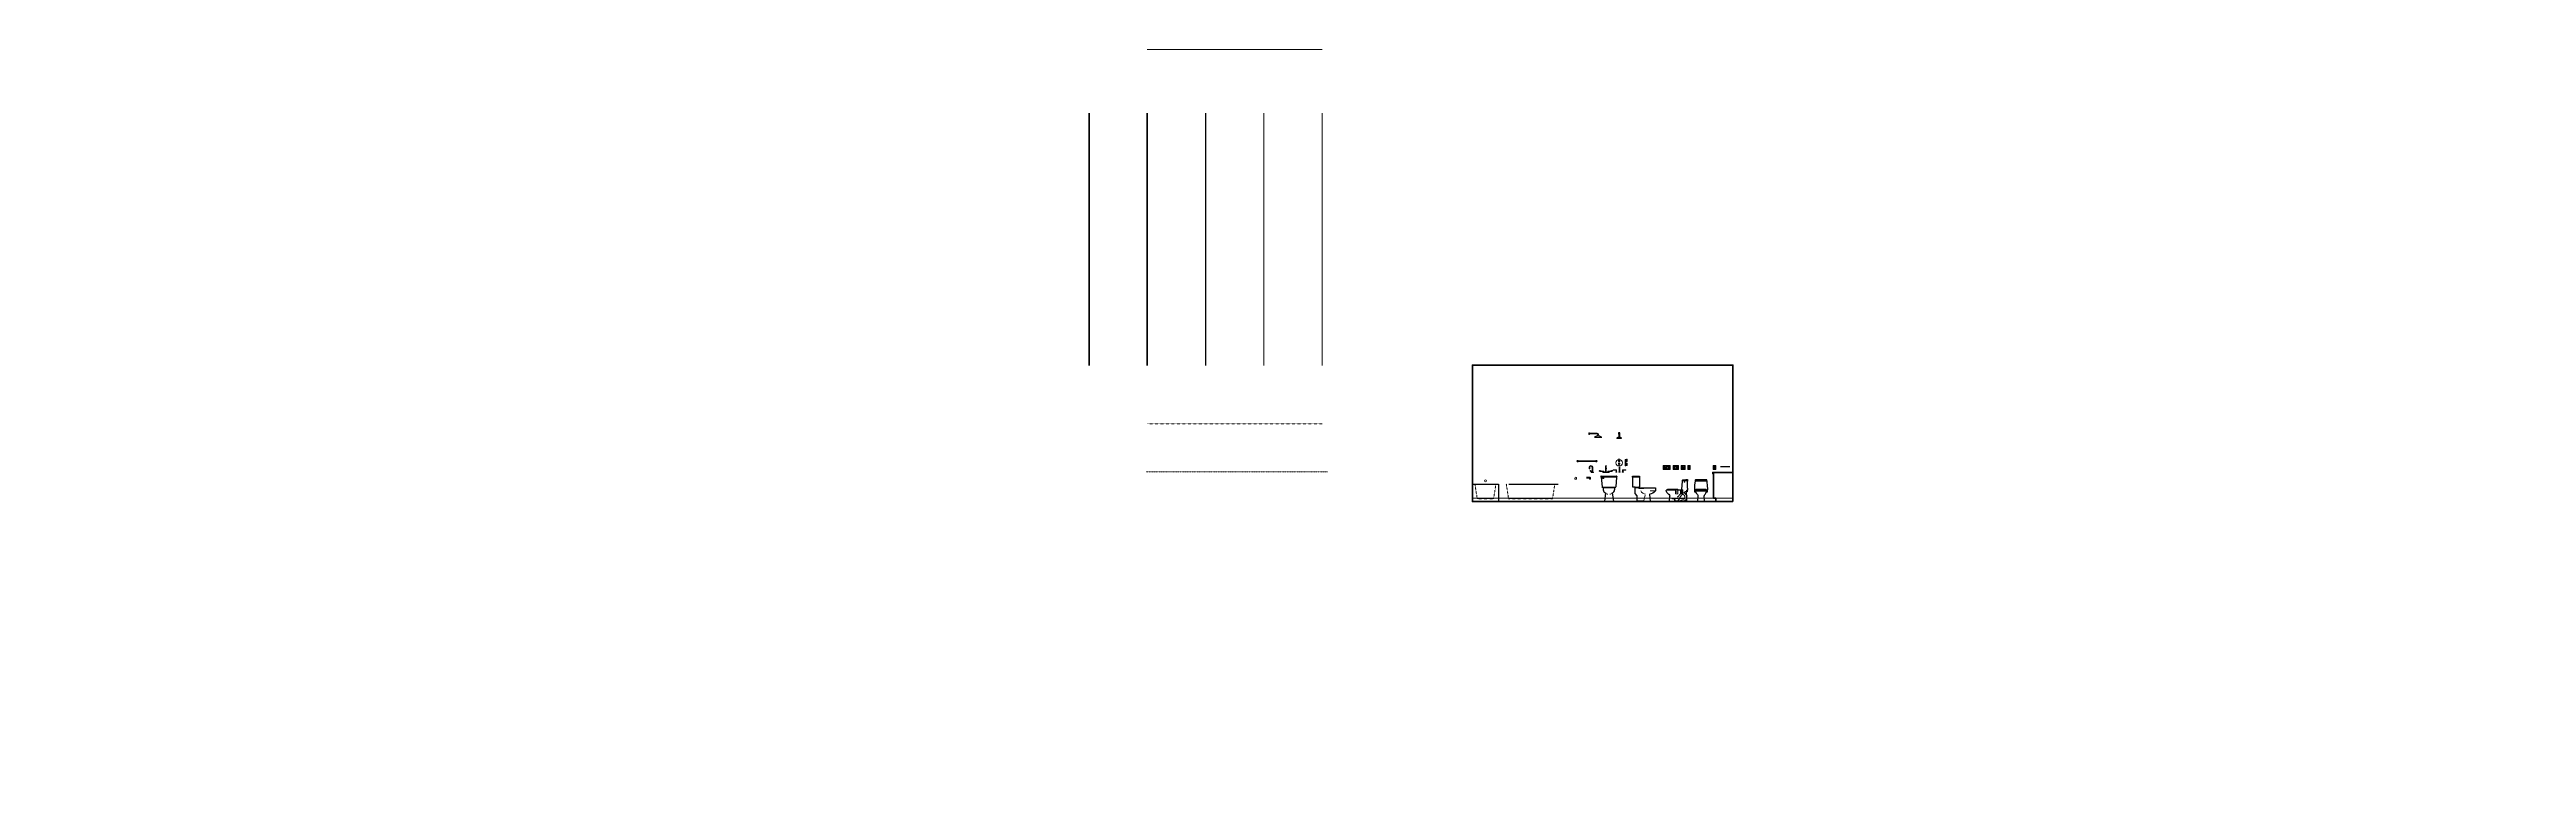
# Model space of a CAD drawing. Header units: inches. Extents: x -5536 to 8590, y -9140 to 228.
# Drawn here: x -3884 to -822, y -2076 to -1186 of the extents above; entities that cross this region are included whole.
import ezdxf
from ezdxf import colors
from ezdxf.entities.mleader import LeaderData, LeaderLine
from ezdxf.math import Vec2, Vec3

# ---------------------------------------------------------------- set-up
doc = ezdxf.new("R2010")
doc.units = ezdxf.units.IN
doc.header["$LTSCALE"] = 0.125
doc.header["$MEASUREMENT"] = 0
doc.linetypes.add('CENTER', pattern=[2, 1.25, -0.25, 0.25, -0.25])
doc.linetypes.add('DASHED', pattern=[0.75, 0.5, -0.25])
doc.layers.get('0').update_dxf_attribs({"linetype": 'CONTINUOUS'})
for name, color, linetype, lineweight in [('A-ELEV-1', 4, 'CONTINUOUS', 35), ('A-ELEV-2', 5, 'CONTINUOUS', 25), ('A-ELEV-3', 8, 'CONTINUOUS', 15), ('A-ELEV-4', 9, 'CONTINUOUS', 9), ('A-ELEV-BYND', 9, 'DASHED', 9), ('A-ELEV-CUT', 3, 'CONTINUOUS', 50), ('A-ELEV-HTCH', 9, 'CONTINUOUS', 9), ('A-NOTE-CL', 8, 'CENTER', 15), ('A-NOTE-REF', 8, 'CONTINUOUS', 15)]:
    doc.layers.add(name, color=color, linetype=linetype, lineweight=lineweight)
doc.styles.add('3_8SM', font='swisse.ttf', dxfattribs={"width": 0.9, "height": 2.666667})
doc.styles.add('ANNOT-SM', font='swisse.ttf', dxfattribs={"width": 0.9, "height": 0.078125})
doc.dimstyles.new('DIM3_8$7', dxfattribs={"dimtxt": 2.666667, "dimasz": 2.666667, "dimexe": 1.333333, "dimexo": 1.333333, "dimgap": 1.333333, "dimtad": 0, "dimdec": 4, "dimzin": 11, "dimdsep": 46, "dimlunit": 4, "dimtxsty": '3_8SM', "dimblk": 'ARCHTICK', "dimcen": 2.666667, "dimdle": 1.333333, "dimclrd": 8, "dimclre": 8, "dimclrt": 8, "dimadec": 0, "dimazin": 0, "dimtfac": 4, "dimtdec": 4, "dimtofl": 0, "dimtmove": 1, "dimatfit": 3, "dimfxl": 1, "dimfrac": 2, "dimtzin": 0, "dimarcsym": 0})

# ---------------------------------------------------------------- blocks, each defined once
blk = doc.blocks.new('E16-DUPLEX')
at = {"layer": 'A-ELEV-3'}
for p, q in [((-0.2, 1), (-0.2, 1.4)), ((0.1, 0.6), (-0.1, 0.6)), ((0.2, 1), (0.2, 1.4)), ((-0.2, -1), (-0.2, -0.6)), ((0.1, -1.4), (-0.1, -1.4)), ((0.2, -1), (0.2, -0.6))]:
    blk.add_line(p, q, dxfattribs=at)
blk.add_lwpolyline([(-1.5, -2.5), (-1.5, 2.5), (1.5, 2.5), (1.5, -2.5)], close=True, dxfattribs=at)
for points in [[(-0.5, 0.5), (0.5, 0.5, 0.381966), (0.5, 1.5), (-0.5, 1.5, 0.381966)], [(-0.5, -1.5), (0.5, -1.5, 0.381966), (0.5, -0.5), (-0.5, -0.5, 0.381966)]]:
    blk.add_lwpolyline(points, format="xyb", close=True, dxfattribs=at)
blk.add_circle((0, 0), 0.125, dxfattribs=at)
for centre in [(0, 0.7), (0, -1.3)]:
    blk.add_arc(centre, 0.0859, 313.8809, 226.1191, dxfattribs=at)
blk = doc.blocks.new('E16-TELDATA')
for points in [[(1.5, -2.5), (1.5, 2.5), (-1.5, 2.5), (-1.5, -2.5)], [(0.4, 0.2), (-0.4, 0.2), (-0.4, -0.3), (0.4, -0.3)]]:
    blk.add_lwpolyline(points, close=True)
blk = doc.blocks.new('E15-SHWR-ROHLHD5-F-flat-1')
at = {"layer": 'A-ELEV-2'}
for p, q in [((-0.4, 0), (-0.4, -4)), ((0.4, 0), (0.4, -4))]:
    blk.add_line(p, q, dxfattribs=at)
blk.add_lwpolyline([(-2.5, -6.2, -1), (-2.5, -6.1), (-2.5, -5.4), (-2.4, -5.4, -0.333686), (-1.1, -4.5, 0.321168), (-0.5, -4.1), (-0.4, -4.1), (-0.4, -4), (0.4, -4), (0.4, -4.1), (0.5, -4.1, 0.321168), (1.1, -4.5, -0.333686), (2.4, -5.4), (2.5, -5.4), (2.5, -6.1, -1), (2.5, -6.2)], format="xyb", close=True, dxfattribs=at)
for radius, start, end in [(1, 292.0243, 247.9757), (0.375, 0, 180)]:
    blk.add_arc((0, 0), radius, start, end, dxfattribs=at)
at = {"layer": 'A-ELEV-4'}
for p, q in [((2.5, -5.4), (-2.5, -5.4)), ((2.5, -5.8), (-2.5, -5.8)), ((2.5, -6.1), (-2.5, -6.1)), ((0.4, -4.1), (-0.4, -4.1))]:
    blk.add_line(p, q, dxfattribs=at)
blk.add_arc((0, 0), 0.875, 295.3769, 244.6231, dxfattribs=at)
at = {"layer": 'A-ELEV-HTCH'}
blk.add_arc((-2.5, -6.2), 0.0625, 90, 270, dxfattribs=at)
blk = doc.blocks.new('A$C621010FF')
at = {"layer": 'A-ELEV-3'}
for p, q in [((-0.2, 2), (-0.2, 4.7)), ((-0.2, 4.7), (0.2, 4.7)), ((0.2, 2), (0.2, 4.7)), ((-0.2, -1), (-0.2, -3.7)), ((-0.2, -3.7), (0.2, -3.7)), ((0.2, -1), (0.2, -3.7))]:
    blk.add_line(p, q, dxfattribs=at)
for centre, radius, start, end in [((0, 0), 4, 93.5833, 86.4167), ((0, 2), 0.75, 109.4712, 70.5288), ((0, 2), 0.25, 180, 0), ((0, -1), 0.75, 289.4712, 250.5288), ((0, -1), 0.25, 0, 180)]:
    blk.add_arc(centre, radius, start, end, dxfattribs=at)
blk = doc.blocks.new('A$C5FF114DE')
at = {"layer": 'A-ELEV-3', "ltscale": 0.5}
for p, q in [((-10.2, 0.4), (-0.5, 0.4)), ((-11.7, -2), (-11.7, -1.1)), ((-10.9, -1.1), (-10.9, -2)), ((-0.5, -0.3), (-10.2, -0.3))]:
    blk.add_line(p, q, dxfattribs=at)
at = {"layer": 'A-ELEV-3'}
blk.add_line((0, 1), (0, -1), dxfattribs=at)
for points in [[(-0.5, 0.4), (-0.5, 1), (0, 1)], [(0, -1), (-0.5, -1), (-0.5, -0.3)]]:
    blk.add_lwpolyline(points, dxfattribs=at)
blk.add_lwpolyline([(-15.5, -5, -1), (-15.5, -4.9), (-15.5, -4.1), (-15.4, -4.1, -0.155116), (-12.4, -2.5, 0.321168), (-11.8, -2.1), (-11.7, -2.1), (-11.7, -2), (-10.9, -2), (-10.9, -2.1), (-10.8, -2.1, 0.321168), (-10.2, -2.5, -0.155116), (-7.2, -4.1), (-7.1, -4.1), (-7.1, -4.9, -1), (-7.1, -5)], format="xyb", close=True, dxfattribs=at)
at = {"layer": 'A-ELEV-3', "ltscale": 0.5}
for radius in [1.5, 0.75]:
    blk.add_arc((-10.2, -1.1), radius, 90, 180, dxfattribs=at)
at = {"layer": 'A-ELEV-3'}
blk.add_arc((-15.5, -5), 0.0625, 90, 270, dxfattribs=at)
at = {"layer": 'A-ELEV-4'}
for p, q in [((-0.5, 0.4), (-0.5, -0.3)), ((-7.1, -4.1), (-15.5, -4.1))]:
    blk.add_line(p, q, dxfattribs=at)
blk = doc.blocks.new('E15-WC-TNK-F')
at = {"layer": 'A-ELEV-2'}
for p, q in [((-9.9, 30.9), (-9.9, 30.5)), ((-9.4, 31.5), (9.4, 31.5)), ((9.9, 30.9), (9.9, 30.4)), ((-9.4, 30), (-8.5, 18.3)), ((-8.1, 17.8), (-4.2, 17.8)), ((-7, 17), (-7, 14.6)), ((-6.5, 17.5), (4.1, 17.5)), ((-4.1, 10.8), (-5.5, 0)), ((-5.5, 0), (5.5, 0)), ((-4.2, 17.8), (-4.2, 17.5)), ((4.1, 17.8), (8.1, 17.8)), ((4.1, 17.8), (4.1, 17.5)), ((4.1, 17.5), (6.5, 17.5)), ((4.1, 10.8), (5.5, 0)), ((7, 17), (7, 14.6)), ((9.4, 30), (8.5, 18.3))]:
    blk.add_line(p, q, dxfattribs=at)
for centre, radius, start, end in [((-9.4, 31), 0.5, 90, 186.4666), ((9.4, 31), 0.5, 353.5334, 90), ((-9.4, 30.5), 0.5, 180, 270), ((-8.1, 18.3), 0.5, 186.4666, 270), ((-6.5, 17), 0.5, 90, 180), ((-3, 14.6), 4, 180, 253.4763), ((3, 14.6), 4, 286.5237, 0), ((6.5, 17), 0.5, 0, 90), ((8.1, 18.3), 0.5, 270, 353.5334), ((9.4, 30.5), 0.5, 270, 353.5334)]:
    blk.add_arc(centre, radius, start, end, dxfattribs=at)
at = {"layer": 'A-ELEV-3'}
for p, q in [((-9.9, 30.9), (-9.9, 30.5)), ((-9.4, 31.5), (9.4, 31.5)), ((9.9, 30.9), (9.9, 30.4)), ((-9.4, 30), (9.4, 30)), ((-9.4, 30), (-8.5, 18.3)), ((-8.7, 29), (-7, 29.2)), ((-8.7, 29), (-8.7, 28.8)), ((-8.7, 28.8), (-7, 28.5)), ((-8.1, 17.8), (8.1, 17.8)), ((-7, 17), (-7, 14.6)), ((-6.5, 17.5), (6.5, 17.5)), ((-4.1, 10.8), (-5.5, 0)), ((-5.5, 0), (5.5, 0)), ((-4.2, 17.8), (-4.2, 17.5)), ((4.1, 17.8), (4.1, 17.5)), ((4.1, 10.8), (5.5, 0)), ((7, 17), (7, 14.6)), ((9.4, 30), (8.5, 18.3))]:
    blk.add_line(p, q, dxfattribs=at)
for centre, radius, start, end in [((-9.4, 31), 0.5, 90, 186.4666), ((9.4, 31), 0.5, 353.5334, 90), ((-9.4, 30.5), 0.5, 180, 270), ((-8.1, 18.3), 0.5, 186.4666, 270), ((-6.5, 17), 0.5, 90, 180), ((-3, 14.6), 4, 180, 253.4763), ((-1.3, 12), 3.06, 204.1567, 270), ((1.3, 12), 3.06, 270, 335.8433), ((3, 14.6), 4, 286.5237, 0), ((6.5, 17), 0.5, 0, 90), ((8.1, 18.3), 0.5, 270, 353.5334), ((9.4, 30.5), 0.5, 270, 353.5334)]:
    blk.add_arc(centre, radius, start, end, dxfattribs=at)
blk.add_ellipse((-6.9, 28.9), major_axis=(0.478, 0), ratio=0.782575, start_param=1.986342, end_param=4.296843, dxfattribs=at)
blk.add_ellipse((-6.8, 28.9), major_axis=(0.478, 0), ratio=0.782575, dxfattribs=at)
blk = doc.blocks.new('_ARCHTICK')
at = {"color": 0, "linetype": 'ByBlock', "const_width": 0.15}
blk.add_lwpolyline([(-0.5, -0.5), (0.5, 0.5)], dxfattribs=at)
blk = doc.blocks.new('E15-WC-TNK-S')
at = {"layer": 'A-ELEV-2'}
blk.add_lwpolyline([(-29.1, 13.3, 0.173819), (-22.1, 9, -0.38941), (-21.9, 8.7), (-22.8, 0.3, 0.447215), (-22.6, 0), (-6.9, 0, 0.414214), (-6.6, 0.2), (-6.6, 7, -0.179491), (-6.6, 7.1), (-4.1, 10, 0.179491), (-4, 10.2), (-4, 17.6, 0.414214), (-4.3, 17.8), (-1.5, 17.8, 0.414214), (-1.3, 18.1), (-1.3, 29.8, 0.414214), (-1.5, 30), (-1.3, 30, 0.414214), (-1, 30.3), (-1, 31.3, 0.414214), (-1.3, 31.5), (-9.3, 31.5, 0.414214), (-9.5, 31.3), (-9.5, 30.3, 0.414214), (-9.3, 30), (-9, 30, 0.414214), (-9.3, 29.8), (-9.3, 18.1, 0.414214), (-9, 17.8), (-8.7, 17.8, 0.414214), (-9, 17.6), (-9, 17.2, -0.414214), (-9.2, 17), (-28.9, 17, 0.414214), (-29.1, 16.8), (-29.1, 13.4, 0.168997), (-29.1, 13.3)], format="xyb", dxfattribs=at)
at = {"layer": 'A-ELEV-3'}
for p, q in [((-29.1, 13.3), (-22.7, 13.3)), ((-16.3, 7.8), (-15, 1.4)), ((-9.2, 16.2), (-14.9, 16.1)), ((-14.2, 0.7), (-6.6, 0.7)), ((-9, 30), (-1.5, 30)), ((-1.5, 17.8), (-9, 17.8)), ((-4.8, 17.1), (-8.3, 17.1))]:
    blk.add_line(p, q, dxfattribs=at)
blk.add_lwpolyline([(-4.3, 17.8), (-8.7, 17.8)], dxfattribs=at)
for centre, radius, start, end in [((-17.8, 16.1), 7.21, 277.0691, 336.3779), ((-9.2, 17.2), 1, 270, 349.0728)]:
    blk.add_arc(centre, radius, start, end, dxfattribs=at)
blk = doc.blocks.new('E15-FAUC-F-DECK03')
at = {"layer": 'A-ELEV-3'}
blk.add_lwpolyline([(-6.9, 2.1), (-6.8, 2.1), (-6.7, 2), (-6.7, 2), (-6.6, 2), (-6.5, 1.9), (-6.4, 1.9), (-6.3, 1.9), (-6.2, 1.8), (-6.1, 1.8), (-6, 1.8), (-5.9, 1.8), (-5.7, 1.7), (-5.6, 1.7), (-5.5, 1.7), (-5.3, 1.7), (-5.1, 1.6), (-4.9, 1.6), (-4.7, 1.6), (-4.4, 1.6), (-4.1, 1.5), (-3.8, 1.5), (-3.5, 1.5), (-3.1, 1.5), (-2.8, 1.4), (-2.4, 1.4), (-2.4, 0.7), (-1.9, 0.7), (-1.9, 0.4), (-0.9, 0.4), (-0.9, 0.8), (-0.4, 0.8), (-0.4, 4.6), (-0.5, 4.6), (-0.5, 5.4), (-0.4, 5.4), (-0.4, 8, -1), (0.4, 8), (0.4, 5.4), (0.5, 5.4), (0.5, 4.6), (0.4, 4.6), (0.4, 0.8), (0.9, 0.8), (0.9, 0.4), (1.9, 0.4), (1.9, 0.7), (2.4, 0.7), (2.4, 1.4), (2.8, 1.4), (3.1, 1.5), (3.5, 1.5), (3.8, 1.5), (4.1, 1.5), (4.4, 1.6), (4.7, 1.6), (4.9, 1.6), (5.1, 1.6), (5.3, 1.7), (5.5, 1.7), (5.6, 1.7), (5.7, 1.7), (5.9, 1.8), (6, 1.8), (6.1, 1.8), (6.2, 1.8), (6.3, 1.9), (6.4, 1.9), (6.5, 1.9), (6.6, 2), (6.7, 2), (6.7, 2), (6.8, 2.1), (6.9, 2.1), (7, 2.1), (7.2, 2.2), (7.3, 2.2), (7.4, 2.2), (7.6, 2.2), (7.7, 2.2), (7.9, 2.2), (8, 2.2), (8.1, 2.1), (8.2, 2.1), (8.3, 2), (8.3, 1.9), (8.3, 1.8), (8.3, 1.7), (8.2, 1.6), (8.1, 1.5), (8, 1.5), (7.8, 1.4), (7.7, 1.4), (7.6, 1.4), (7.5, 1.4), (7.4, 1.4), (7.3, 1.3), (7.2, 1.3), (7.1, 1.3), (7, 1.3), (6.8, 1.3), (6.7, 1.3), (6.6, 1.3), (6.5, 1.3), (6.3, 1.3), (6.2, 1.3), (6.1, 1.3), (6, 1.3), (5.8, 1.3), (5.7, 1.3), (5.6, 1.3), (5.4, 1.2), (5.2, 1.2), (5.1, 1.2), (4.9, 1.2), (4.6, 1.2), (4.4, 1.2), (4.1, 1.2), (3.9, 1.1), (3.6, 1.1), (3.4, 1.1), (3.2, 1), (3, 0.9), (2.9, 0.9), (2.9, 0.7), (3.4, 0.7), (3.4, 0.4), (3.8, 0.4), (3.8, 0), (-3.8, 0), (-3.8, 0.4), (-3.4, 0.4), (-3.4, 0.7), (-2.9, 0.7), (-2.9, 0.9), (-3, 0.9), (-3.2, 1), (-3.4, 1.1), (-3.6, 1.1), (-3.9, 1.1), (-4.1, 1.2), (-4.4, 1.2), (-4.6, 1.2), (-4.9, 1.2), (-5.1, 1.2), (-5.2, 1.2), (-5.4, 1.2), (-5.6, 1.3), (-5.7, 1.3), (-5.8, 1.3), (-6, 1.3), (-6.1, 1.3), (-6.2, 1.3), (-6.3, 1.3), (-6.5, 1.3), (-6.6, 1.3), (-6.7, 1.3), (-6.8, 1.3), (-7, 1.3), (-7.1, 1.3), (-7.2, 1.3), (-7.3, 1.3), (-7.4, 1.4), (-7.5, 1.4), (-7.6, 1.4), (-7.8, 1.4), (-7.9, 1.4), (-8.1, 1.5), (-8.2, 1.6), (-8.2, 1.6), (-8.3, 1.7), (-8.3, 1.8), (-8.3, 1.9), (-8.3, 2), (-8.2, 2.1), (-8.1, 2.1), (-8, 2.2), (-7.9, 2.2), (-7.7, 2.2), (-7.6, 2.2), (-7.4, 2.2), (-7.3, 2.2), (-7.2, 2.2), (-7, 2.1)], format="xyb", close=True, dxfattribs=at)
at = {"layer": 'A-ELEV-4'}
for p, q in [((-3.8, 0.4), (3.8, 0.4)), ((-1.9, 0.7), (-3.4, 0.7)), ((0.9, 0.8), (-0.9, 0.8)), ((-0.5, 5.4), (0.5, 5.4)), ((-0.5, 4.6), (0.5, 4.6)), ((1.9, 0.7), (3.4, 0.7))]:
    blk.add_line(p, q, dxfattribs=at)
blk.add_arc((0, 8), 0.437, 0, 180, dxfattribs=at)
blk = doc.blocks.new('E10-TOWELBAR-24')
at = {"layer": 'A-ELEV-3'}
for p, q in [((0.4, 0.4), (23.6, 0.4)), ((0.4, -0.4), (23.6, -0.4))]:
    blk.add_line(p, q, dxfattribs=at)
for centre, radius, start, end in [((0.4, 0), 0.869, 25.5521, 334.4479), ((0.4, 0), 0.375, 90, 270), ((23.6, 0), 0.869, 205.5521, 154.4479), ((23.6, 0), 0.375, 270, 90)]:
    blk.add_arc(centre, radius, start, end, dxfattribs=at)
blk = doc.blocks.new('E15-FAUC-F-DECK03 SIDE')
at = {"layer": 'A-ELEV-3'}
for p, q in [((-3, 5.4), (-4, 5.4)), ((-4, 5.4), (-4, 4.6)), ((-3.9, 5.4), (-4, 5.4)), ((-3, 4.6), (-4, 4.6)), ((-3.9, 6.3), (-3.9, 5.4)), ((-3.1, 6.3), (-3.1, 5.4)), ((-3, 5.4), (-3.1, 5.4)), ((-3, 5.4), (-3, 4.6)), ((0.8, 0.4), (-0.8, 0.4)), ((-0.4, 6.3), (-0.4, 1.5)), ((0.4, 0.7), (-0.4, 0.7)), ((-0.2, 0.9), (-0.2, 0.7)), ((0.2, 1.4), (0.2, 0.7)), ((0.4, 6.3), (0.4, 0.7)), ((0.8, 0.7), (0.4, 0.7)), ((0.8, 0.7), (0.8, 0.4)), ((1.4, 0.4), (0.8, 0.4)), ((1.4, 0.4), (1.4, 0))]:
    blk.add_line(p, q, dxfattribs=at)
blk.add_lwpolyline([(-0.4, 1.5, -0.001084), (-0.6, 1.5, -0.000002), (-0.7, 1.5, -0.000207), (-0.8, 1.5, -0.001259), (-0.8, 1.6, -0.000727), (-0.9, 1.6, -0.002102), (-1, 1.6, -0.001463), (-1, 1.6, -0.003212), (-1.1, 1.6, -0.002655), (-1.1, 1.6, -0.00428), (-1.2, 1.6, -0.003776), (-1.3, 1.6, -0.004735), (-1.3, 1.7, -0.004577), (-1.3, 1.7, -0.00525), (-1.4, 1.7, -0.005307), (-1.4, 1.7, -0.005665), (-1.5, 1.7, -0.005941), (-1.5, 1.7, -0.005731), (-1.5, 1.7, -0.006314), (-1.6, 1.7, -0.005291), (-1.6, 1.7, -0.006238), (-1.6, 1.8, -0.004277), (-1.6, 1.8, -0.005439), (-1.7, 1.8, -0.002912), (-1.7, 1.8, -0.003746), (-1.7, 1.8, -0.002005), (-1.8, 1.8, -0.002734), (-1.8, 1.8, -0.001734), (-1.8, 1.9, -0.002223), (-1.8, 1.9, -0.00143), (-1.9, 1.9, -0.001827), (-1.9, 1.9, -0.00107), (-1.9, 1.9, -0.001461), (-1.9, 1.9, -0.000713), (-2, 2, -0.00111), (-2, 2, -0.000338), (-2, 2, -0.000617), (-2, 2, -0.000135), (-2, 2, 0.000117), (-2.1, 2, 0.000107), (-2.1, 2, 0.000066), (-2.1, 2.1, 0.001257), (-2.1, 2.1, 0.000646), (-2.1, 2.1, 0.002732), (-2.2, 2.1, 0.001713), (-2.2, 2.1, 0.004246), (-2.2, 2.1, 0.003045), (-2.2, 2.1, 0.005841), (-2.2, 2.1, 0.004563), (-2.2, 2.1, 0.007502), (-2.3, 2.2, 0.00621), (-2.3, 2.2, 0.009096), (-2.3, 2.2, 0.007879), (-2.3, 2.2, 0.010442), (-2.3, 2.2, 0.009499), (-2.4, 2.2, 0.011244), (-2.4, 2.2, 0.010873), (-2.4, 2.2, 0.010927), (-2.4, 2.2, 0.010876), (-2.4, 2.2, 0.009754), (-2.4, 2.2, 0.010178), (-2.5, 2.2, 0.009147), (-2.5, 2.2, 0.009551), (-2.5, 2.2, 0.008841), (-2.5, 2.2, 0.009109), (-2.5, 2.2, 0.008717), (-2.5, 2.2, 0.008849), (-2.6, 2.2, 0.008777), (-2.6, 2.2, 0.008771), (-2.6, 2.2, 0.00903), (-2.6, 2.2, 0.00884), (-2.6, 2.2, 0.009534), (-2.6, 2.2, 0.009063), (-2.7, 2.2, 0.010487), (-2.7, 2.2, 0.009827), (-2.7, 2.2, 0.011926), (-2.7, 2.1, 0.010995), (-2.7, 2.1, 0.01327), (-2.7, 2.1, 0.012273), (-2.8, 2.1, 0.014479), (-2.8, 2.1, 0.013521), (-2.8, 2.1, 0.015465), (-2.8, 2.1, 0.014612), (-2.8, 2.1, 0.01608), (-2.8, 2.1, 0.015397), (-2.8, 2, 0.016215), (-2.8, 2, 0.015892), (-2.8, 2, 0.015689), (-2.8, 2, 0.016051), (-2.8, 2, 0.013982), (-2.8, 2, 0.014571), (-2.9, 1.9, 0.011594), (-2.9, 1.9, 0.012578), (-2.9, 1.9, 0.010192), (-2.9, 1.9, 0.011001), (-2.9, 1.9, 0.009354), (-2.9, 1.8, 0.009888), (-2.9, 1.8, 0.008863), (-2.9, 1.8, 0.00916), (-2.8, 1.8, 0.008673), (-2.8, 1.8, 0.008756), (-2.8, 1.7, 0.008764), (-2.8, 1.7, 0.008635), (-2.8, 1.7, 0.009143), (-2.8, 1.7, 0.008832), (-2.8, 1.7, 0.009814), (-2.8, 1.6, 0.009378), (-2.8, 1.6, 0.010617), (-2.8, 1.6, 0.010067), (-2.8, 1.6, 0.011269), (-2.8, 1.6, 0.010729), (-2.8, 1.5, 0.01179), (-2.7, 1.5, 0.011301), (-2.7, 1.5, 0.01215), (-2.7, 1.5, 0.011735), (-2.7, 1.5, 0.012311), (-2.7, 1.5, 0.011988), (-2.7, 1.5, 0.012255), (-2.6, 1.4, 0.012158), (-2.6, 1.4, 0.01186), (-2.6, 1.4, 0.012341), (-2.6, 1.4, 0.01057), (-2.6, 1.4, 0.011292), (-2.6, 1.4, 0.008483), (-2.5, 1.4, 0.009594), (-2.5, 1.4, 0.006893), (-2.5, 1.4, 0.00799), (-2.5, 1.4, 0.005618), (-2.4, 1.4, 0.006597), (-2.4, 1.4, 0.004524), (-2.4, 1.3, 0.005398), (-2.4, 1.3, 0.003581), (-2.3, 1.3, 0.004365), (-2.3, 1.3, 0.002759), (-2.3, 1.3, 0.00347), (-2.2, 1.3, 0.002032), (-2.2, 1.3, 0.002684), (-2.2, 1.3, 0.001376), (-2.1, 1.3, 0.001983), (-2.1, 1.3, 0.000773), (-2.1, 1.3, 0.001345), (-2.1, 1.3, 0.000208), (-2, 1.3, 0.000291), (-2, 1.3, 0.000256), (-2, 1.3, -0.000259), (-1.9, 1.3, -0.000545), (-1.9, 1.3, -0.000335), (-1.9, 1.3, -0.001417), (-1.8, 1.3, -0.000871), (-1.8, 1.3, -0.001968), (-1.8, 1.3, -0.001473), (-1.7, 1.3, -0.002485), (-1.7, 1.3, -0.002317), (-1.7, 1.3, -0.002489), (-1.6, 1.3, -0.002555), (-1.6, 1.3, -0.001705), (-1.6, 1.3, -0.002129), (-1.5, 1.3, -0.001018), (-1.5, 1.3, -0.001518), (-1.5, 1.3, -0.000432), (-1.4, 1.3, -0.000802), (-1.4, 1.2, -0.000073), (-1.4, 1.2, 0.000081), (-1.3, 1.2, 0.000041), (-1.3, 1.2, 0.000043), (-1.2, 1.2, 0.000728), (-1.2, 1.2, 0.000679), (-1.1, 1.2, 0.000562), (-1.1, 1.2, 0.000137), (-1, 1.2, 0.000869), (-1, 1.2, -0.000434), (-0.9, 1.2, -0.003333), (-0.9, 1.2, -0.00168), (-0.8, 1.2, -0.006562), (-0.7, 1.1, -0.003908), (-0.7, 1.1, -0.009673), (-0.6, 1.1, -0.001119), (-0.5, 1.1, -0.043855), (-0.4, 1.1, -0.010106)], format="xyb", dxfattribs=at)
for points in [[(-0.4, 1.1), (-0.4, 0.7), (-0.8, 0.7), (-0.8, 0.4), (-1.4, 0.4), (-1.4, 0), (1.4, 0)], [(0.2, 1.4), (0, 1.4), (-0.2, 1.5), (-0.4, 1.5), (-0.4, 1.5)], [(-0.4, 1.1), (-0.4, 1.1), (-0.3, 1), (-0.2, 0.9), (-0.2, 0.9)]]:
    blk.add_lwpolyline(points, dxfattribs=at)
for radius in [2.19, 1.31]:
    blk.add_arc((-1.8, 6.3), radius, 360, 180, dxfattribs=at)
blk = doc.blocks.new('E16-SWITCH-ROCKER')
at = {"layer": 'A-ELEV-3'}
blk.add_lwpolyline([(1.5, -2.5), (1.5, 2.5), (-1.5, 2.5), (-1.5, -2.5)], close=True, dxfattribs=at)
at = {"layer": 'A-ELEV-3', "ltscale": 0.5}
blk.add_lwpolyline([(-0.7, 1.4), (0.7, 1.4), (0.7, -1.4), (-0.7, -1.4)], close=True, dxfattribs=at)
at = {"layer": 'A-ELEV-3'}
for centre in [(0, 2), (0, -2)]:
    blk.add_circle(centre, 0.125, dxfattribs=at)
blk = doc.blocks.new('E16-SWITCH-DOUBLE')
at = {"layer": 'A-ELEV-3', "linetype": 'Continuous', "ltscale": 0.5}
blk.add_lwpolyline([(-2.5, 2.5), (2.5, 2.5), (2.5, -2.5), (-2.5, -2.5)], close=True, dxfattribs=at)
at = {"layer": 'A-ELEV-3', "ltscale": 0.5}
for points in [[(-1.7, 1.4), (-0.3, 1.4), (-0.3, -1.4), (-1.7, -1.4)], [(1.7, 1.4), (0.3, 1.4), (0.3, -1.4), (1.7, -1.4)]]:
    blk.add_lwpolyline(points, close=True, dxfattribs=at)
at = {"layer": 'A-ELEV-3'}
for centre in [(-1, 2), (-1, 2), (1, 2), (-1, -2), (-1, -2), (1, -2)]:
    blk.add_circle(centre, 0.125, dxfattribs=at)
blk = doc.blocks.new('E16-SWITCH-TRIPLE')
at = {"layer": 'A-ELEV-3', "linetype": 'Continuous', "ltscale": 0.5}
blk.add_lwpolyline([(-6.9, 0), (0, 0), (0, -5), (-6.9, -5)], close=True, dxfattribs=at)
at = {"layer": 'A-ELEV-3', "ltscale": 0.5}
for points in [[(-6.1, -1.1), (-4.7, -1.1), (-4.7, -3.9), (-6.1, -3.9)], [(-4.1, -1.1), (-2.7, -1.1), (-2.7, -3.9), (-4.1, -3.9)], [(-0.8, -1.1), (-2.2, -1.1), (-2.2, -3.9), (-0.8, -3.9)]]:
    blk.add_lwpolyline(points, close=True, dxfattribs=at)
at = {"layer": 'A-ELEV-3'}
for centre in [(-5.4, -0.5), (-5.4, -0.5), (-5.4, -4.5), (-5.4, -4.5), (-3.4, -0.5), (-3.4, -0.5), (-3.4, -4.5), (-3.4, -4.5), (-1.5, -0.5), (-1.5, -4.5)]:
    blk.add_circle(centre, 0.125, dxfattribs=at)
blk = doc.blocks.new('E16-SWITCH-QUAD')
at = {"layer": 'A-ELEV-3'}
for points in [[(4.4, -5), (-4.4, -5), (-4.4, 0), (4.4, 0)], [(-2.2, -3.9), (-3.6, -3.9), (-3.6, -1.1), (-2.2, -1.1)], [(-0.3, -3.9), (-1.7, -3.9), (-1.7, -1.1), (-0.3, -1.1)], [(1.7, -3.9), (0.3, -3.9), (0.3, -1.1), (1.7, -1.1)], [(3.6, -3.9), (2.2, -3.9), (2.2, -1.1), (3.6, -1.1)]]:
    blk.add_lwpolyline(points, close=True, dxfattribs=at)
for centre in [(-2.9, -0.5), (-2.9, -4.5), (-1, -0.5), (-1, -4.5), (1, -0.5), (1, -4.5), (2.9, -0.5), (2.9, -4.5)]:
    blk.add_circle(centre, 0.125, dxfattribs=at)
blk = doc.blocks.new('Controls Shower')
at = {"layer": 'A-ELEV-3'}
for points in [[(0, 52), (1, 52), (1, 44), (0, 44)], [(2, 49.5), (2.5, 49.5), (2.5, 52.5), (2, 52.5)], [(2, 47.5), (2.5, 47.5), (2.5, 44.5), (2, 44.5)]]:
    blk.add_lwpolyline(points, close=True, dxfattribs=at)
for points in [[(1, 49.5), (2, 49.5), (2, 50.5), (1, 50.5), (1, 49.5)], [(1, 47.5), (2, 47.5), (2, 46.5), (1, 46.5), (1, 47.5)]]:
    blk.add_lwpolyline(points, dxfattribs=at)
blk = doc.blocks.new('E16-FAUCET')
at = {"layer": 'A-ELEV-3'}
for p, q in [((-4.8, 0.2), (-4.2, 0.2)), ((-3.8, 0.2), (-3.2, 0.2)), ((-0.5, 3.1), (-0.5, 3.8)), ((-0.5, 3.8), (-0.4, 3.8)), ((-0.4, 3.1), (-0.5, 3.1)), ((-0.4, 2.9), (-0.4, 5.7)), ((-0.4, 0.4), (-0.4, 3.1)), ((0.4, 5.7), (0.4, 2.9)), ((0.4, 3.8), (0.5, 3.8)), ((0.5, 3.1), (0.4, 3.1)), ((0.4, 3.1), (0.4, 0.4)), ((0.5, 3.8), (0.5, 3.1))]:
    blk.add_line(p, q, dxfattribs=at)
for points in [[(-3.6, 2.2), (-7.9, 2.2), (-7.9, 2.9), (-3.6, 2.9)], [(-4.8, 0.2), (-3.2, 0.2), (-3.2, 0), (-4.8, 0)], [(-3.6, 0.2), (-4.4, 0.2), (-4.4, 2.2), (-3.6, 2.2)], [(-0.9, 0), (0.9, 0), (0.9, 0.4), (-0.9, 0.4)], [(3.2, 0.2), (4.8, 0.2), (4.8, 0), (3.2, 0)], [(3.6, 2.2), (7.9, 2.2), (7.9, 2.9), (3.6, 2.9)], [(3.6, 0.2), (4.4, 0.2), (4.4, 2.2), (3.6, 2.2)]]:
    blk.add_lwpolyline(points, close=True, dxfattribs=at)
blk.add_arc((0, 5.7), 0.438, 0, 180, dxfattribs=at)
at = {"layer": 'A-ELEV-4'}
for p, q in [((-3.2, 0.2), (-4.8, 0.2)), ((-0.5, 3.8), (0.5, 3.8)), ((-0.5, 3.1), (0.5, 3.1))]:
    blk.add_line(p, q, dxfattribs=at)
blk = doc.blocks.new('E15-WC-TOTO SUPREME FRONT')
at = {"layer": 'A-ELEV-2'}
blk.add_line((-7.4, 14.6), (7.4, 14.6), dxfattribs=at)
blk.add_lwpolyline([(-4.3, 0), (4.3, 0), (3.9, 6.8, -0.215844), (4.6, 8.6, 0.073056), (6, 10.4, 0.073039), (6.8, 12.6, -0.85426), (7.1, 12.6), (7.3, 12.1, 0.263819), (7.5, 12), (7.9, 12, 0.40475), (8.1, 12.2), (8.3, 16.5, 0.028206), (7.4, 25.2), (7.4, 25.3), (7.2, 25.4, 0.198903), (7.2, 25.4), (7.2, 25.4, 0.462254), (7.3, 25.5), (7.2, 26.3, 0.349384), (6.5, 27), (0, 27), (-6.5, 27, 0.349384), (-7.2, 26.3), (-7.3, 25.5, 0.462254), (-7.2, 25.4), (-7.2, 25.4, 0.198903), (-7.2, 25.4), (-7.4, 25.3), (-7.4, 25.2, 0.028206), (-8.3, 16.5), (-8.1, 12.2, 0.40475), (-7.9, 12), (-7.5, 12, 0.263819), (-7.3, 12.1), (-7.1, 12.6, -0.85426), (-6.8, 12.6, 0.073039), (-6, 10.4, 0.073056), (-4.6, 8.6, -0.215844), (-3.9, 6.8), (-4.3, 0)], format="xyb", close=True, dxfattribs=at)
at = {"layer": 'A-ELEV-3'}
for p, q in [((-7.8, 12.1), (-7.5, 12.6)), ((-7.4, 25.2), (7.4, 25.2)), ((8.1, 12.7), (-7.3, 12.7)), ((-7.2, 25.4), (7.2, 25.4)), ((6.3, 15.1), (-6.3, 15.1)), ((7, 12.7), (7.3, 12.7)), ((7.8, 12.1), (7.5, 12.6))]:
    blk.add_line(p, q, dxfattribs=at)
for points in [[(-7.2, 25.2), (-7.2, 25.2), (-7.2, 25.1), (-7.2, 25.1), (-7.2, 25.1), (-7.2, 25), (-7.2, 25), (-7.2, 25), (-7.2, 24.9), (-7.2, 24.9), (-7.2, 24.9), (-7.2, 24.8), (-7.2, 24.8)], [(7.2, 25.2), (7.2, 25.2), (7.2, 25.1), (7.2, 25.1), (7.2, 25.1), (7.2, 25), (7.2, 25), (7.2, 25), (7.2, 24.9), (7.2, 24.9), (7.2, 24.9), (7.2, 24.8), (7.2, 24.8)], [(7.2, 24.8), (7.4, 23.8), (7.5, 22.8), (7.6, 21.8), (7.7, 20.8), (7.8, 19.8), (7.9, 18.7), (8, 17.7), (8, 16.7)]]:
    blk.add_lwpolyline(points, dxfattribs=at)
for centre, radius, start, end in [((70.6, 12.9), 78.7, 171.2934, 177.2105), ((-4.1, 16.5), 3.94, 177.3732, 180.0544), ((-2.1, 16.5), 5.91, 180.0542, 196.6218), ((-7.9, 12.2), 0.197, 270, 329.1097), ((-7.4, 15), 0.394, 196.6243, 270), ((-7.3, 12.5), 0.197, 90, 149.1097), ((-6.3, 25.7), 0.787, 93.0657, 170.5382), ((70.6, 12.9), 78.7, 170.5384, 170.8435), ((-6.3, 14.8), 0.315, 90, 215.9782), ((0, -91.5), 118.1, 86.9343, 93.0657), ((6.3, 25.7), 0.787, 9.4618, 86.9343), ((6.3, 14.8), 0.315, 324.0218, 90), ((-70.6, 12.9), 78.7, 9.1565, 9.4616), ((7.3, 12.5), 0.197, 30.8903, 90), ((7.4, 15), 0.394, 270, 343.3757), ((2.1, 16.5), 5.91, 343.3782, 359.9458), ((7.9, 12.2), 0.197, 210.8903, 270), ((4.1, 16.5), 3.94, 359.9456, 2.6268)]:
    blk.add_arc(centre, radius, start, end, dxfattribs=at)
blk = doc.blocks.new('E15-WC-TOTO SUPREME SIDE')
at = {"layer": 'A-ELEV-2'}
for p, q in [((1.3, 16.5), (1.4, 25.2)), ((1.3, 16.4), (1.4, 14.5)), ((1.4, 26.8), (1.4, 25.5)), ((1.4, 25.3), (1.6, 25.4)), ((1.7, 14.2), (2.2, 14.2)), ((1.8, 14.2), (1.9, 12.4)), ((2.1, 0), (2.3, 2.7)), ((2.3, 13), (2.3, 14.1)), ((2.5, 12), (2.3, 12)), ((2.3, 2.7), (2.3, 6.5)), ((7.6, 25.3), (7.5, 25.4)), ((7.6, 25.5), (7.6, 26.3)), ((8.3, 14.9), (7.6, 25.2)), ((8.3, 14.9), (8.3, 14.9)), ((27.5, 14.6), (8.6, 14.6)), ((23.8, 0), (23.4, 6.7)), ((2.1, 0), (23.8, 0))]:
    blk.add_line(p, q, dxfattribs=at)
for centre, radius, start, end in [((3.2, 16.5), 1.97, 180, 184.9404), ((1.8, 26.8), 0.394, 86.2503, 178.9388), ((1.5, 25.5), 0.118, 178.9379, 270), ((1.5, 25.2), 0.0788, 134.9939, 178.9373), ((1.7, 14.5), 0.315, 184.9409, 270), ((1.6, 25.3), 0.0787, 90, 134.9939), ((-5.9, -90.7), 118.1, 83.6428, 86.2545), ((2.3, 12.4), 0.394, 183.1242, 270), ((2.2, 14.1), 0.118, 0, 90), ((2.7, 13.1), 0.394, 180, 254.4887), ((2.7, 13), 0.394, 180, 194.8563), ((-9.1, 9.9), 11.8, 347.85, 14.8563), ((7, 6.5), 4.65, 166.9178, 180), ((7.2, 26.3), 0.394, 3.7274, 83.6443), ((7.5, 25.5), 0.118, 270, 3.7296), ((7.5, 25.3), 0.0787, 45.0061, 90), ((7.6, 25.2), 0.0787, 3.7264, 45.0041), ((8.6, 14.9), 0.315, 183.7269, 270), ((25.7, 6.9), 2.36, 121.5628, 183.4761), ((20.8, 14.9), 7.09, 301.5624, 354.2711), ((27.5, 14.3), 0.315, 354.268, 90)]:
    blk.add_arc(centre, radius, start, end, dxfattribs=at)
at = {"layer": 'A-ELEV-3'}
for p, q in [((1.5, 25.4), (7.5, 25.4)), ((2.6, 2.7), (2.6, 6.5)), ((2.7, 2.3), (2.6, 0.6)), ((2.6, 1), (10.3, 1)), ((2.6, 0.6), (5.7, 0.6)), ((2.7, 2.7), (3.2, 2.7)), ((3.2, 2.4), (2.8, 2.4)), ((4.8, 24.5), (4.8, 23.9)), ((4.8, 6.5), (4.8, 5)), ((4.9, 24.6), (5.5, 24.6)), ((4.9, 23.9), (5.5, 23.9)), ((5.7, 3.3), (4.9, 4.7)), ((5.2, 10.9), (5.2, 11.5)), ((5.5, 24.5), (5.5, 23.9)), ((7.1, 0.6), (5.7, 0.6)), ((6.1, 3.1), (6, 3.1)), ((6.1, 3.1), (6.4, 3.1)), ((7.2, 0), (7.2, 0.5)), ((7.5, 0), (7.5, 0.5)), ((10.6, 0.6), (7.6, 0.6)), ((7.8, 1), (8.8, 1.6)), ((8.4, 1), (9, 1.3)), ((10.3, 1), (16.3, 1)), ((10.6, 0.6), (14.3, 0.6)), ((13.2, 5.8), (14, 5.8)), ((25.9, 15.1), (13.4, 15.1)), ((18.9, 3.7), (13.9, 3.7)), ((14.3, 0.6), (16.2, 0.6)), ((16.2, 0.6), (16.2, 0.6)), ((16.3, 0), (16.3, 0.5)), ((16.3, 0), (16.3, 0)), ((16.6, 0.4), (16.6, 0.5)), ((16.6, 0.4), (17.1, 0.4)), ((16.9, 3.3), (16.7, 1.1)), ((16.7, 0), (16.7, 0)), ((16.8, 0.1), (17.2, 0.1)), ((17.4, 3.3), (16.9, 3.3)), ((17.1, 0.5), (17.4, 3.2)), ((17.4, 0.3), (17.7, 3.2)), ((18.9, 3.3), (17.8, 3.3))]:
    blk.add_line(p, q, dxfattribs=at)
for centre, radius, start, end in [((7, 6.5), 4.64, 113.4517, 167.8804), ((-0.6, 1.3), 11.8, 61.0257, 74.4887), ((7, 6.5), 4.33, 113.976, 180), ((2.7, 2.7), 0.0394, 180, 270), ((2.8, 2.3), 0.0787, 90, 175.7939), ((3.2, 2.3), 0.394, 17.9204, 90), ((3.2, 2.3), 0.0787, 17.922, 90), ((5.7, 3.1), 2.48, 197.922, 237.2776), ((5.7, 3.1), 2.17, 197.9224, 233.98), ((5.7, 3.1), 2.17, 233.98, 254.5074), ((4.9, 24.5), 0.0591, 90, 180), ((4.9, 23.9), 0.0591, 180, 270), ((7, 6.5), 2.17, 90, 180), ((5.2, 5), 0.433, 180, 210.0007), ((5, 11.5), 0.197, 0, 61.0257), ((5, 10.9), 0.197, 293.4669, 0), ((5, 10.9), 0.512, 293.9741, 337.7182), ((5.5, 24.5), 0.0591, 0, 90), ((5.5, 23.9), 0.0591, 270, 0), ((5.7, 11.1), 0.433, 237.1261, 285.3236), ((6.1, 3.5), 0.433, 210.0007, 270.4115), ((7, 6.5), 4.33, 90, 105.3259), ((6.4, 5.4), 2.36, 270, 301.5856), ((7, 6.1), 4.72, 41.9411, 90), ((7, 6.1), 2.56, 41.9413, 90), ((7.1, 0.5), 0.0787, 3.8122, 86.1859), ((7.6, 0.5), 0.0787, 90, 176.1859), ((9.2, 0.9), 2.95, 89.9144, 121.5848), ((7.9, 0.9), 0.118, 120.0007, 144.7372), ((9.2, 0.9), 0.787, 90, 120.0007), ((-5.8, -5.4), 19.7, 33.0778, 41.9409), ((9.2, 0.9), 0.472, 90, 120.0007), ((9.2, -0.5), 4.33, 19.6373, 89.9146), ((9.2, -0.5), 2.17, 42.2776, 90), ((9.2, -0.5), 1.85, 51.9275, 90), ((-5.8, -5.4), 21.9, 31.9532, 41.9409), ((13.9, 7.4), 3.74, 213.078, 270), ((13.8, 6.8), 1.18, 211.954, 232.5984), ((13.2, 6), 0.197, 232.5984, 270), ((13.8, 6.8), 1.18, 232.5984, 235.9618), ((13.4, 14.8), 0.315, 90, 215.9782), ((14, 6), 0.197, 270, 359.5187), ((16.2, 1.2), 0.197, 270, 354.9975), ((16.2, 0.5), 0.0787, 3.8122, 90), ((16.2, 1.2), 0.512, 301.6202, 354.9975), ((16.2, 0.5), 0.394, 3.8122, 36.3698), ((16.8, 0), 0.0787, 90, 177.2748), ((17.1, 0.5), 0.0787, 270, 354.9957), ((17.2, 0.3), 0.197, 270, 354.9957), ((17.8, 3.1), 0.433, 152.9643, 174.9957), ((17.8, 3.1), 0.118, 90, 174.9957), ((18.5, 4.4), 0.787, 270, 3.4084), ((18.9, 6.4), 3.15, 270, 306.421), ((18.9, 6.4), 2.76, 270, 289.6332), ((19.8, 3.9), 0.118, 289.6307, 358.5292), ((20.3, 3.7), 0.118, 296.1892, 358.5292), ((20.6, 4.2), 0.394, 306.423, 358.5274), ((25.9, 14.8), 0.315, 324.0218, 90)]:
    blk.add_arc(centre, radius, start, end, dxfattribs=at)

msp = doc.modelspace()

# ---------------------------------------------------------------- linework, layer by layer
at = {"layer": 'A-ELEV-1'}
msp.add_line((-2527.04163, -1264.35218), (-2527.04163, -1576.65394), dxfattribs=at)
msp.add_lwpolyline([(-1823.94181, -1744.69006), (-1823.94181, -1740.69006), (-1826.94181, -1740.69006), (-1826.94181, -1710.19178), (-1827.94181, -1710.19178), (-1827.94181, -1708.69178), (-1802.94181, -1708.69178)], dxfattribs=at)
at = {"layer": 'A-ELEV-2'}
for p, q in [((-2455.04163, -1264.35218), (-2455.04163, -1576.65394)), ((-2079.98937, -1723.19178), (-2019.16792, -1723.19178))]:
    msp.add_line(p, q, dxfattribs=at)
msp.add_lwpolyline([(-2124.98639, -1723.19178), (-2092.98656, -1723.19178), (-2092.98656, -1744.69178)], dxfattribs=at)
at = {"layer": 'A-ELEV-3'}
for p, q in [((-2383.04163, -1264.35218), (-2383.04163, -1576.65394)), ((-1802.94181, -1740.69178), (-2124.98639, -1740.69178))]:
    msp.add_line(p, q, dxfattribs=at)
for points in [[(-1996.25009, -1716.94178), (-1998.25009, -1716.94178), (-1998.25009, -1715.69178, -1), (-1996.25009, -1715.69178), (-1996.25009, -1716.94178)], [(-1983.94181, -1715.94178), (-1980.19181, -1715.94178), (-1980.19181, -1716.94178), (-1978.94181, -1716.94178), (-1978.94181, -1715.69178, 0.4142135624), (-1979.94181, -1714.69178), (-1983.94181, -1714.69178)]]:
    msp.add_lwpolyline(points, format="xyb", dxfattribs=at)
msp.add_circle((-2108.98774, -1719.19178), 1.25, dxfattribs=at)
at = {"layer": 'A-ELEV-4'}
msp.add_line((-2311.04163, -1264.35218), (-2311.04163, -1576.65394), dxfattribs=at)
at = {"layer": 'A-ELEV-BYND'}
msp.add_line((-2311.04163, -1648.65394), (-2527.04163, -1648.65394), dxfattribs=at)
for points in [[(-2121.98774, -1723.19178), (-2119.1277, -1741.19178), (-2098.84778, -1741.19178), (-2095.98774, -1723.19178)], [(-2083.15999, -1723.19178), (-2080.29995, -1741.19178), (-2026.02036, -1741.19178), (-2023.16032, -1723.19178)]]:
    msp.add_lwpolyline(points, dxfattribs=at)
at = {"layer": 'A-ELEV-CUT'}
msp.add_line((-2599.04163, -1264.35218), (-2599.04163, -1576.65394), dxfattribs=at)
msp.add_lwpolyline([(-1802.94181, -1744.69178), (-2124.98639, -1744.69178), (-2124.98639, -1575.8841), (-1802.94181, -1575.8841)], close=True, dxfattribs=at)
at = {"layer": 'A-ELEV-HTCH'}
msp.add_line((-2311.04163, -1185.75921), (-2527.04163, -1185.75921), dxfattribs=at)
at = {"layer": 'A-NOTE-CL'}
msp.add_line((-2304.10191, -1707.77419), (-2528.57691, -1707.77419), dxfattribs=at)

# ---------------------------------------------------------------- block references
at = {"ltscale": 0.5}
for name, p in [('E10-TOWELBAR-24', (-1995.42507, -1694.69678)), ('E15-FAUC-F-DECK03', (-1959.96855, -1708.69178))]:
    msp.add_blockref(name, p, dxfattribs=at)
msp.add_blockref('E15-FAUC-F-DECK03 SIDE', (-1976.75888, -1708.69178))
at = {"layer": 'A-ELEV-2'}
for name, p in [('E15-WC-TNK-F', (-1956.30532, -1744.69178)), ('Controls Shower', (-1936.33751, -1744.69178))]:
    msp.add_blockref(name, p, dxfattribs=at)
at = {"layer": 'A-ELEV-2', "xscale": -1}
msp.add_blockref('E15-WC-TNK-S', (-1927.95162, -1744.69178), dxfattribs=at)
at = {"layer": 'A-ELEV-3', "xscale": -1}
msp.add_blockref('A$C5FF114DE', (-1980.98639, -1660.69178), dxfattribs=at)
at = {"layer": 'A-ELEV-3'}
for name, p in [('E15-SHWR-ROHLHD5-F-flat-1', (-1943.61256, -1660.69178)), ('E16-FAUCET', (-1943.10922, -1708.28541)), ('A$C621010FF', (-1943.61256, -1696.69178)), ('E16-SWITCH-QUAD', (-1884.78056, -1700.19178, 0)), ('E16-DUPLEX', (-1825.69237, -1702.69178)), ('E16-TELDATA', (-1872.58335, -1732.69178)), ('E16-DUPLEX', (-1866.3655, -1732.69178))]:
    msp.add_blockref(name, p, dxfattribs=at)
at = {"layer": 'A-ELEV-HTCH', "xscale": -1}
msp.add_blockref('E15-WC-TOTO SUPREME SIDE', (-1857.67162, -1744.69178), dxfattribs=at)
at = {"layer": 'A-ELEV-HTCH'}
msp.add_blockref('E15-WC-TOTO SUPREME FRONT', (-1842.34061, -1744.69178), dxfattribs=at)
at = {"layer": 'A-NOTE-REF'}
for name, p in [('E16-SWITCH-TRIPLE', (-1870.07908, -1700.19178, 0)), ('E16-SWITCH-DOUBLE', (-1864.42877, -1702.69178, 0)), ('E16-SWITCH-ROCKER', (-1857.37085, -1702.69178, 0))]:
    msp.add_blockref(name, p, dxfattribs=at)

# ---------------------------------------------------------------- leaders
at = {"layer": 'A-ELEV-3', "linetype": 'Continuous', "ltscale": 0.5}
msp.add_leader([(-1818.4254, -1701.22513), (-1806.76146, -1701.22513)], dimstyle='DIM3_8$7', override={"dimasz": 4, "dimgap": 1.333333, "dimtad": 0}, dxfattribs=at)
at = {"layer": 'A-NOTE-REF', "color": 8}
ml = msp.add_multileader_mtext('Standard', dxfattribs=at)
ml.set_content('MTL GUARD RAIL AT LOCATIONS OF PARAPET LOWER THAN 42" H. NOT VISIBLE FROM STREET ', color=8, style='ANNOT-SM')
ml.set_leader_properties()
ml.build(insert=Vec2(0, 0))
ml.multileader.update_dxf_attribs({"dogleg_length": 0.09375, "arrow_head_size": 4.5, "scale": 48})
ctx = ml.context
ctx.base_point, ctx.scale, ctx.char_height, ctx.arrow_head_size, ctx.landing_gap_size, ctx.plane_origin = Vec3(2094.17176, -2009.83668), 48, 3.75, 4.5, 3, Vec3(2243.30659, -2041)
ctx.text_align_type = 2
notes = []
notes.append((ctx, [(0, (1, 1, 0), (2228.03839, -2009.83668), (-1, 0), 4.5, [(0, [(2243.30659, -2025.25)], 0, [])])]))
ctx.mtext.insert, ctx.mtext.width, ctx.mtext.alignment, ctx.mtext.flow_direction = Vec3(2220.53839, -2007.91224), 127.1873738, 3, 5
ml = msp.add_multileader_mtext('Standard', dxfattribs=at)
ml.set_content('ROOF LINE BEYOND', color=8, style='ANNOT-SM')
ml.set_leader_properties()
ml.build(insert=Vec2(0, 0))
ml.multileader.update_dxf_attribs({"dogleg_length": 0.09375, "arrow_head_size": 4.5, "scale": 48})
ctx = ml.context
ctx.base_point, ctx.scale, ctx.char_height, ctx.arrow_head_size, ctx.landing_gap_size, ctx.plane_origin = Vec3(3839.30768, -2009.83668), 48, 3.75, 4.5, 3, Vec3(3916.55204, -2041)
ctx.text_align_type = 2
notes.append((ctx, [(0, (1, 1, 0), (3901.28384, -2009.83668), (-1, 0), 4.5, [(0, [(3916.55204, -2076)], 0, [])])]))
ctx.mtext.insert, ctx.mtext.width, ctx.mtext.alignment, ctx.mtext.flow_direction = Vec3(3893.78384, -2007.91224), 127.1873738, 3, 5
ml = msp.add_multileader_mtext('Standard', dxfattribs=at)
ml.set_content('MTL GUARD RAIL AT LOCATIONS OF PARAPET LOWER THAN 42" H. NOT VISIBLE FROM STREET ', color=8, style='ANNOT-SM')
ml.set_leader_properties()
ml.build(insert=Vec2(0, 0))
ml.multileader.update_dxf_attribs({"dogleg_length": 0.09375, "arrow_head_size": 4.5, "scale": 48})
ctx = ml.context
ctx.base_point, ctx.scale, ctx.char_height, ctx.arrow_head_size, ctx.landing_gap_size, ctx.plane_origin = Vec3(4124.08036, -2009.83668), 48, 3.75, 4.5, 3, Vec3(4273.21518, -2041)
ctx.text_align_type = 2
notes.append((ctx, [(0, (1, 1, 0), (4257.94699, -2009.83668), (-1, 0), 4.5, [(0, [(4273.21518, -2025.25)], 0, [])])]))
ctx.mtext.insert, ctx.mtext.width, ctx.mtext.alignment, ctx.mtext.flow_direction = Vec3(4250.44699, -2007.91224), 127.1873738, 3, 5
for ctx, leaders in notes:
    for number, flags, end, landing, length, lines in leaders:
        leader = LeaderData()
        leader.index, (leader.has_last_leader_line, leader.has_dogleg_vector, leader.attachment_direction) = number, flags
        leader.last_leader_point, leader.dogleg_vector, leader.dogleg_length = Vec3(end), Vec3(landing), length
        for number, points, colour, breaks in lines:
            line = LeaderLine()
            line.index, line.vertices, line.color, line.breaks = number, Vec3.list(points), colors.encode_raw_color(colour), breaks
            leader.lines.append(line)
        ctx.leaders.append(leader)

doc.saveas('drawing.dxf')
